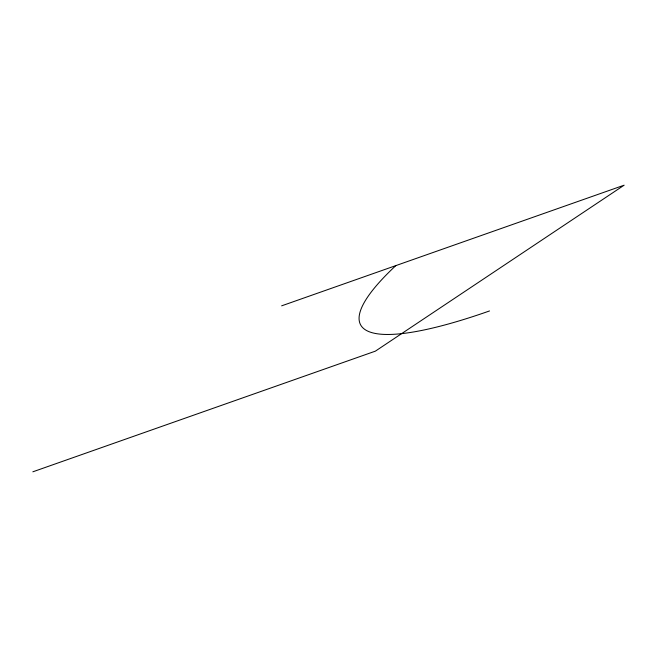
<?xml version="1.0" encoding="UTF-8"?>
<svg xmlns="http://www.w3.org/2000/svg" width="657" height="657" viewBox="0 0 657 657"><rect width="100%" height="100%" fill="white"/><g stroke="black" fill="none" stroke-linecap="round" stroke-linejoin="round"><path stroke-width="0.99" d="M281.639 305.842L624.15 185.184L375.361 351.158L32.85 471.816M489.522 310.942A298.245 59.968 -27.9 0 1 395.81 265.625"/></g></svg>
